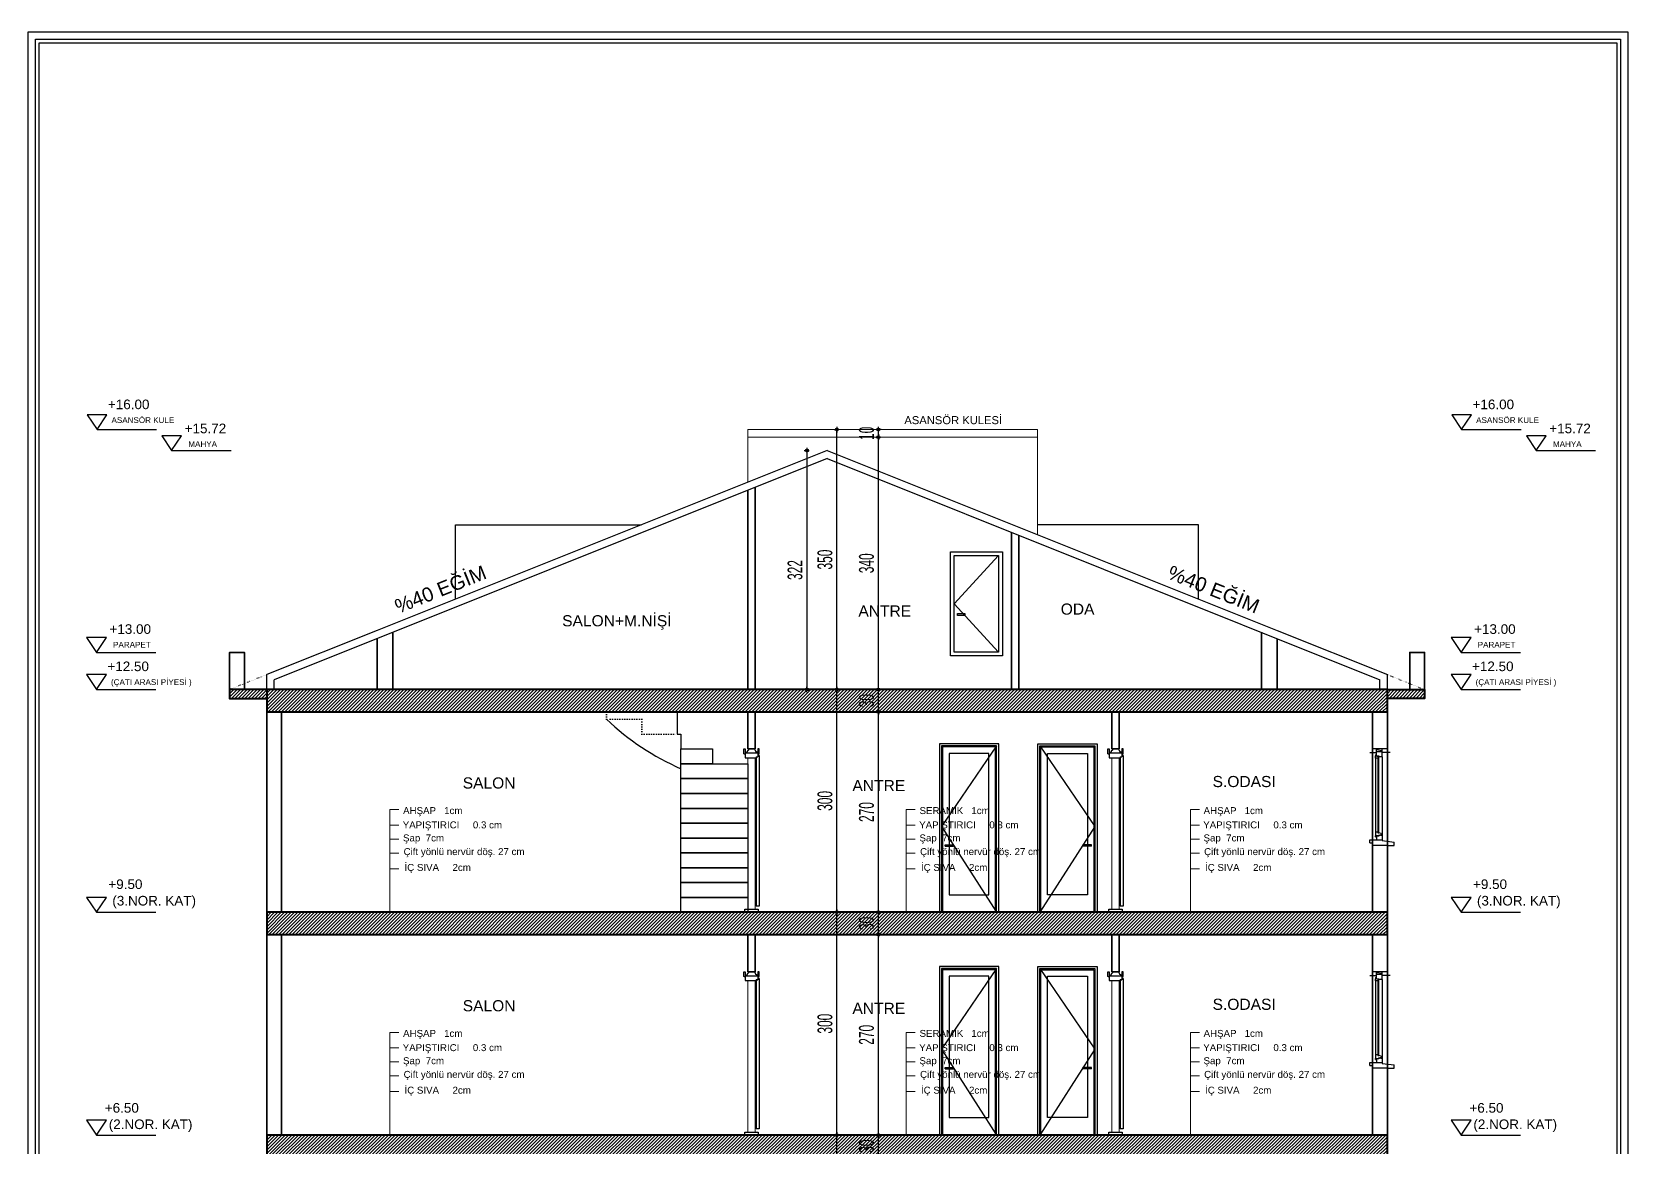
# Model space of a CAD drawing. Extents: x 386248 to 427517, y 4539405 to 4542296.
# Drawn here: x 403469 to 405613, y 4540795 to 4542296 of the extents above; entities that cross this region are included whole.
import ezdxf
from ezdxf.enums import TextEntityAlignment as Align

# ---------------------------------------------------------------- set-up
doc = ezdxf.new("R2010")
doc.units = 0
for name, pattern in [('DOT', [0.28, 0.03, -0.25]), ('DOT2', [3.175, 0, -3.175]), ('DUZ', [0])]:
    doc.linetypes.add(name, pattern=pattern)
for name, color, linetype in [('DIM', 7, 'Continuous'), ('mahal', 7, 'Continuous'), ('pencere', 7, 'Continuous')]:
    doc.layers.add(name, color=color, linetype=linetype)
for name, color, linetype, lineweight in [('DIŞ 2', 167, 'Continuous', 25), ('DUVAR', 4, 'Continuous', 35), ('GOR1', 51, 'Continuous', 25), ('GÖRÜNÜŞ', 9, 'Continuous', 30), ('GÖRÜNÜŞLER', 43, 'Continuous', 30), ('ince', 203, 'DUZ', 20), ('kapı', 233, 'Continuous', 25), ('kolon', 1, 'Continuous', 40), ('KOTLAR', 63, 'Continuous', 30), ('OLCU10', 2, 'Continuous', 25), ('tarama kolon', 8, 'Continuous', 13), ('YAZI', 7, 'Continuous', 25), ('YAZI_', 73, 'Continuous', 20), ('YAZILAR', 1, 'Continuous', 30), ('ÇATI', 42, 'Continuous', 30)]:
    doc.layers.add(name, color=color, linetype=linetype, lineweight=lineweight)
doc.styles.get("Standard").update_dxf_attribs({"font": 'arial.ttf'})
doc.styles.add('STYLE1', font='')
doc.styles.add('T', font='ISOt.shx', dxfattribs={"width": 0.6})
doc.styles.get('STYLE1').set_extended_font_data('Arial Tur')
doc.dimstyles.new('DOT2', dxfattribs={"dimtxt": 20, "dimasz": 0.7, "dimexe": 5, "dimexo": 5, "dimgap": 6, "dimtad": 1, "dimdec": 0, "dimdsep": 46, "dimtxsty": 'T', "dimblk1": 'SEL2', "dimblk2": 'SEL2', "dimsah": 1, "dimcen": 0, "dimse1": 1, "dimse2": 1, "dimclrd": 256, "dimclre": 256, "dimclrt": 256, "dimadec": 0, "dimazin": 0, "dimtfac": 1, "dimtdec": 0, "dimtix": 1, "dimtmove": 2, "dimatfit": 3, "dimldrblk": 'SEL2', "dimfxl": 1, "dimtolj": 1, "dimtzin": 0, "dimarcsym": 0})
pattern_1 = [(45, (4880.1114, 2884.313), (-2.2450640303, 2.2450640303), [])]

# ---------------------------------------------------------------- blocks, each defined once
blk = doc.blocks.new('Slice-Win 1')
for p, q in [((0, 130), (20, 130)), ((7, 126.6), (7, 130)), ((14.5, 129), (7, 127.8)), ((14.5, 126.6), (14.5, 130)), ((-3.5, 125), (7, 125)), ((14.5, 126.6), (7, 126.6)), ((7, 119.5), (7, 126.6)), ((7, 119.5), (11.5, 119.5)), ((14.5, 120.5), (11.5, 120.5)), ((11.5, 120.5), (11.5, 119.5)), ((14.5, 120.3), (11.5, 120.3)), ((11.5, 118.5), (11.5, 119.5)), ((13, 118.5), (11.5, 118.5)), ((13, 117.5), (13, 118.5)), ((13, 117.5), (13, 18)), ((13, 117.5), (16, 117.5)), ((14.5, 122), (14.5, 126.6)), ((23.5, 125), (14.5, 125)), ((16, 122), (14.5, 122)), ((14.5, 120.3), (14.5, 122)), ((16, 122), (16, 120.5)), ((16, 117.5), (16, 120.5)), ((7, 6.5), (-9, 4.5)), ((-9, 0), (-9, 4.5)), ((0, 0), (-9, 0)), ((0, 0), (20, 0)), ((7, 12.8), (11.5, 14)), ((7, 12.8), (7, 7.5)), ((14.5, 7.5), (7, 7.5)), ((7, 7.5), (7, 6.5)), ((8.5, 16), (11.5, 17)), ((8.5, 16), (8.5, 14)), ((9.5, 14), (8.5, 14)), ((9.5, 14.5), (9.5, 14)), ((11.5, 14), (10, 14)), ((13, 17), (11.5, 17)), ((11.5, 13), (11.5, 14)), ((14.5, 13.2), (11.5, 13.2)), ((14.5, 13), (12.5, 13)), ((13, 18), (16, 18)), ((13, 18), (13, 17)), ((14.5, 13.2), (14.5, 11.5)), ((14.5, 11.5), (14.5, 7.5)), ((16, 11.5), (14.5, 11.5)), ((23.5, 7.5), (14.5, 7.5)), ((16, 18), (16, 13)), ((16, 11.5), (16, 13)), ((20, 0), (20, 3.5)), ((23.5, 3.5), (20, 3.5)), ((23.5, 3.5), (23.5, 7.5))]:
    blk.add_line(p, q)
at = {"color": 8}
for p, q in [((7, 119.5), (7, 12.8)), ((11.5, 17), (11.5, 118.5)), ((16, 117.5), (16, 18))]:
    blk.add_line(p, q, dxfattribs=at)
for centre, start, end in [((9.5, 14), 0, 90), ((12, 13), 180, 0)]:
    blk.add_arc(centre, 0.5, start, end)
blk = doc.blocks.new('Door-Sight 04')
for p, q in [((20, 220), (100, 220)), ((20, -7), (20, 220)), ((22.9, 217.1), (97.1, 217.1)), ((22.9, -7), (22.9, 217.1)), ((24.4, 215.6), (95.6, 215.6)), ((24.4, -7), (24.4, 215.6)), ((95.6, 215.6), (95.6, -7)), ((97.1, 217.1), (97.1, -7)), ((100, 220), (100, -7)), ((33.2, 206.8), (86.8, 206.8)), ((33.2, 16.5), (33.2, 206.8)), ((86.8, 206.8), (86.8, 84)), ((92.3, 84), (80.8, 84)), ((80.8, 82), (80.8, 84)), ((92.3, 82), (80.8, 82)), ((86.8, 82), (86.8, 16.5)), ((92.3, 82), (92.3, 84)), ((86.8, 16.5), (33.2, 16.5)), ((100, -7), (20, -7))]:
    blk.add_line(p, q)
at = {"color": 8}
for p, q in [((22.9, 217.1), (97.1, 108.5)), ((97.1, 108.5), (22.9, -7))]:
    blk.add_line(p, q, dxfattribs=at)
blk = doc.blocks.new('Slice-Door1 10')
for p, q in [((-5.5, -6.5), (-5.5, 0)), ((-5.5, 0), (-3.5, 0)), ((-3.5, 0), (-3.5, -7.5)), ((0, 0), (10, 0)), ((15.5, 0), (13.5, 0)), ((13.5, 0), (13.5, -5.4)), ((15.5, -6.5), (15.5, 0)), ((-3.5, -7.5), (-5.5, -6.5)), ((-5.5, -9.1), (-5.5, -211.8)), ((-5.5, -9.1), (-3.5, -9.1)), ((13.5, -5.4), (-3.5, -5.4)), ((-3.5, -5.4), (-3.5, -10.9)), ((-1.5, -10.6), (-3.5, -10.6)), ((-1.5, -10.9), (-3.5, -10.9)), ((-1.5, -10.6), (-1.5, -211.8)), ((13.5, -12), (-1.5, -12)), ((13.5, -5.4), (13.5, -10.7)), ((13.5, -5.4), (13.5, -12)), ((13.5, -7.5), (15.5, -6.5)), ((-5.5, -211.8), (-1.5, -211.8))]:
    blk.add_line(p, q)
at = {"color": 9}
blk.add_lwpolyline([(14, -220), (14, -216), (-4, -216), (-4, -220)], dxfattribs=at)
for points in [[(1.2, 0, 0), (1.2, 0, 0), (1.2, 0, 0), (1.2, -0.1, 0), (1.2, -0.1, 0), (1.1, -0.1, 0), (1.1, -0.1, 0), (1.1, -0.2, 0), (1.1, -0.2, 0), (1.1, -0.2, 0), (1, -0.2, 0), (1, -0.2, 0), (1, -0.3, 0), (1, -0.3, 0), (1, -0.3, 0), (0.9, -0.3, 0), (0.9, -0.4, 0), (0.9, -0.4, 0), (0.9, -0.4, 0), (0.9, -0.4, 0), (0.8, -0.4, 0), (0.8, -0.5, 0), (0.8, -0.5, 0), (0.8, -0.5, 0), (0.8, -0.5, 0), (0.7, -0.6, 0), (0.7, -0.6, 0), (0.7, -0.6, 0), (0.7, -0.6, 0), (0.7, -0.7, 0), (0.6, -0.7, 0), (0.6, -0.7, 0), (0.6, -0.7, 0), (0.6, -0.7, 0), (0.6, -0.8, 0), (0.6, -0.8, 0), (0.6, -0.8, 0), (0.5, -0.8, 0), (0.5, -0.9, 0), (0.5, -0.9, 0), (0.5, -0.9, 0), (0.5, -0.9, 0), (0.5, -1, 0), (0.5, -1, 0), (0.4, -1, 0), (0.4, -1, 0), (0.4, -1.1, 0), (0.4, -1.1, 0), (0.4, -1.1, 0), (0.4, -1.1, 0), (0.4, -1.2, 0), (0.4, -1.2, 0), (0.4, -1.2, 0), (0.3, -1.3, 0), (0.3, -1.3, 0), (0.3, -1.3, 0), (0.3, -1.3, 0), (0.3, -1.4, 0), (0.3, -1.4, 0), (0.3, -1.4, 0), (0.3, -1.4, 0), (0.3, -1.5, 0), (0.3, -1.5, 0), (0.3, -1.5, 0), (0.3, -1.6, 0), (0.3, -1.6, 0), (0.3, -1.6, 0), (0.3, -1.6, 0), (0.2, -1.7, 0), (0.2, -1.7, 0), (0.2, -1.7, 0), (0.2, -1.8, 0), (0.2, -1.8, 0), (0.2, -1.8, 0), (0.2, -1.9, 0), (0.2, -1.9, 0), (0.2, -1.9, 0), (0.2, -1.9, 0), (0.2, -2, 0), (0.2, -2, 0), (0.2, -2, 0), (0.2, -2.1, 0), (0.2, -2.1, 0), (0.2, -2.1, 0), (0.1, -2.1, 0), (0.1, -2.2, 0), (0.1, -2.2, 0), (0.1, -2.2, 0), (0.1, -2.3, 0), (0.1, -2.3, 0), (0.1, -2.3, 0), (0.1, -2.3, 0), (0.1, -2.4, 0), (0.1, -2.4, 0), (0, -2.4, 0), (0, -2.5, 0), (0, -2.5, 0), (0, -2.5, 0), (0, -2.5, 0), (0, -2.6, 0), (0, -2.6, 0), (0, -2.6, 0), (-0.1, -2.6, 0), (-0.1, -2.7, 0), (-0.1, -2.7, 0), (-0.1, -2.7, 0), (-0.1, -2.7, 0), (-0.1, -2.8, 0), (-0.2, -2.8, 0), (-0.2, -2.8, 0), (-0.2, -2.8, 0), (-0.2, -2.9, 0), (-0.2, -2.9, 0), (-0.2, -2.9, 0), (-0.3, -2.9, 0), (-0.3, -3, 0), (-0.3, -3, 0), (-0.3, -3, 0), (-0.3, -3, 0), (-0.4, -3, 0), (-0.4, -3.1, 0), (-0.4, -3.1, 0), (-0.4, -3.1, 0), (-0.4, -3.1, 0), (-0.5, -3.1, 0), (-0.5, -3.2, 0), (-0.5, -3.2, 0), (-0.5, -3.2, 0), (-0.6, -3.2, 0), (-0.6, -3.2, 0), (-0.6, -3.3, 0), (-0.6, -3.3, 0), (-0.6, -3.3, 0), (-0.7, -3.3, 0), (-0.7, -3.3, 0), (-0.7, -3.3, 0), (-0.7, -3.3, 0), (-0.8, -3.4, 0), (-0.8, -3.4, 0), (-0.8, -3.4, 0), (-0.8, -3.4, 0), (-0.9, -3.4, 0), (-0.9, -3.4, 0), (-0.9, -3.4, 0), (-1, -3.5, 0), (-1, -3.5, 0), (-1, -3.5, 0), (-1, -3.5, 0), (-1.1, -3.5, 0), (-1.1, -3.5, 0), (-1.1, -3.5, 0), (-1.1, -3.5, 0), (-1.2, -3.6, 0), (-1.2, -3.6, 0), (-1.2, -3.6, 0), (-1.2, -3.6, 0), (-1.3, -3.6, 0), (-1.3, -3.6, 0), (-1.3, -3.6, 0), (-1.4, -3.6, 0), (-1.4, -3.6, 0), (-1.4, -3.7, 0), (-1.4, -3.7, 0), (-1.5, -3.7, 0), (-1.5, -3.7, 0), (-1.5, -3.7, 0), (-1.5, -3.7, 0), (-1.6, -3.7, 0), (-1.6, -3.7, 0), (-1.6, -3.7, 0), (-1.7, -3.8, 0), (-1.7, -3.8, 0), (-1.7, -3.8, 0), (-1.7, -3.8, 0), (-1.8, -3.8, 0), (-1.8, -3.8, 0), (-1.8, -3.8, 0), (-1.8, -3.8, 0), (-1.9, -3.9, 0), (-1.9, -3.9, 0), (-1.9, -3.9, 0), (-1.9, -3.9, 0), (-2, -3.9, 0), (-2, -3.9, 0), (-2, -3.9, 0), (-2, -4, 0), (-2.1, -4, 0), (-2.1, -4, 0), (-2.1, -4, 0), (-2.1, -4, 0), (-2.2, -4, 0), (-2.2, -4.1, 0), (-2.2, -4.1, 0), (-2.2, -4.1, 0), (-2.3, -4.1, 0), (-2.3, -4.1, 0), (-2.3, -4.1, 0), (-2.3, -4.2, 0), (-2.4, -4.2, 0), (-2.4, -4.2, 0), (-2.4, -4.2, 0), (-2.4, -4.2, 0), (-2.4, -4.2, 0), (-2.5, -4.3, 0), (-2.5, -4.3, 0), (-2.5, -4.3, 0), (-2.5, -4.3, 0), (-2.6, -4.3, 0), (-2.6, -4.4, 0), (-2.6, -4.4, 0), (-2.6, -4.4, 0), (-2.6, -4.4, 0), (-2.7, -4.4, 0), (-2.7, -4.5, 0), (-2.7, -4.5, 0), (-2.7, -4.5, 0), (-2.7, -4.5, 0), (-2.8, -4.5, 0), (-2.8, -4.6, 0), (-2.8, -4.6, 0), (-2.8, -4.6, 0), (-2.8, -4.6, 0), (-2.9, -4.6, 0), (-2.9, -4.7, 0), (-2.9, -4.7, 0), (-2.9, -4.7, 0), (-2.9, -4.7, 0), (-3, -4.8, 0), (-3, -4.8, 0), (-3, -4.8, 0), (-3, -4.8, 0), (-3, -4.8, 0), (-3.1, -4.9, 0), (-3.1, -4.9, 0), (-3.1, -4.9, 0), (-3.1, -4.9, 0), (-3.1, -5, 0), (-3.2, -5, 0), (-3.2, -5, 0), (-3.2, -5, 0), (-3.2, -5.1, 0), (-3.2, -5.1, 0), (-3.3, -5.1, 0), (-3.3, -5.1, 0), (-3.3, -5.1, 0), (-3.3, -5.2, 0), (-3.3, -5.2, 0), (-3.4, -5.2, 0), (-3.4, -5.2, 0), (-3.4, -5.3, 0), (-3.4, -5.3, 0), (-3.4, -5.3, 0), (-3.4, -5.3, 0), (-3.5, -5.4, 0), (-3.5, -5.4, 0), (-3.5, -5.4, 0)], [(8.5, 0, 0), (8.5, 0, 0), (8.5, -0.1, 0), (8.5, -0.1, 0), (8.5, -0.1, 0), (8.5, -0.2, 0), (8.5, -0.2, 0), (8.5, -0.2, 0), (8.6, -0.3, 0), (8.6, -0.3, 0), (8.6, -0.3, 0), (8.6, -0.4, 0), (8.6, -0.4, 0), (8.6, -0.4, 0), (8.6, -0.5, 0), (8.6, -0.5, 0), (8.7, -0.6, 0), (8.7, -0.6, 0), (8.7, -0.6, 0), (8.7, -0.7, 0), (8.7, -0.7, 0), (8.7, -0.7, 0), (8.7, -0.8, 0), (8.7, -0.8, 0), (8.8, -0.8, 0), (8.8, -0.9, 0), (8.8, -0.9, 0), (8.8, -0.9, 0), (8.8, -0.9, 0), (8.8, -1, 0), (8.8, -1, 0), (8.8, -1, 0), (8.9, -1.1, 0), (8.9, -1.1, 0), (8.9, -1.1, 0), (8.9, -1.2, 0), (8.9, -1.2, 0), (8.9, -1.2, 0), (9, -1.3, 0), (9, -1.3, 0), (9, -1.3, 0), (9, -1.3, 0), (9, -1.4, 0), (9, -1.4, 0), (9.1, -1.4, 0), (9.1, -1.5, 0), (9.1, -1.5, 0), (9.1, -1.5, 0), (9.1, -1.5, 0), (9.2, -1.6, 0), (9.2, -1.6, 0), (9.2, -1.6, 0), (9.2, -1.7, 0), (9.3, -1.7, 0), (9.3, -1.7, 0), (9.3, -1.7, 0), (9.3, -1.8, 0), (9.3, -1.8, 0), (9.4, -1.8, 0), (9.4, -1.8, 0), (9.4, -1.8, 0), (9.5, -1.9, 0), (9.5, -1.9, 0), (9.5, -1.9, 0), (9.5, -1.9, 0), (9.6, -2, 0), (9.6, -2, 0), (9.6, -2, 0), (9.6, -2, 0), (9.7, -2, 0), (9.7, -2.1, 0), (9.7, -2.1, 0), (9.8, -2.1, 0), (9.8, -2.1, 0), (9.8, -2.2, 0), (9.8, -2.2, 0), (9.9, -2.2, 0), (9.9, -2.2, 0), (9.9, -2.2, 0), (10, -2.3, 0), (10, -2.3, 0), (10, -2.3, 0), (10, -2.3, 0), (10.1, -2.3, 0), (10.1, -2.4, 0), (10.1, -2.4, 0), (10.2, -2.4, 0), (10.2, -2.4, 0), (10.2, -2.5, 0), (10.2, -2.5, 0), (10.3, -2.5, 0), (10.3, -2.5, 0), (10.3, -2.5, 0), (10.3, -2.6, 0), (10.4, -2.6, 0), (10.4, -2.6, 0), (10.4, -2.6, 0), (10.4, -2.7, 0), (10.5, -2.7, 0), (10.5, -2.7, 0), (10.5, -2.7, 0), (10.5, -2.8, 0), (10.5, -2.8, 0), (10.6, -2.8, 0), (10.6, -2.8, 0), (10.6, -2.9, 0), (10.6, -2.9, 0), (10.6, -2.9, 0), (10.7, -3, 0), (10.7, -3, 0), (10.7, -3, 0), (10.7, -3.1, 0), (10.7, -3.1, 0), (10.7, -3.1, 0), (10.8, -3.2, 0), (10.8, -3.2, 0), (10.8, -3.2, 0), (10.8, -3.3, 0), (10.8, -3.3, 0), (10.8, -3.3, 0), (10.8, -3.4, 0), (10.8, -3.4, 0), (10.9, -3.4, 0), (10.9, -3.5, 0), (10.9, -3.5, 0), (10.9, -3.5, 0), (10.9, -3.6, 0), (10.9, -3.6, 0), (10.9, -3.6, 0), (10.9, -3.7, 0), (11, -3.7, 0), (11, -3.7, 0), (11, -3.8, 0), (11, -3.8, 0), (11, -3.8, 0), (11, -3.9, 0), (11, -3.9, 0), (11, -3.9, 0), (11, -4, 0), (11.1, -4, 0), (11.1, -4, 0), (11.1, -4.1, 0), (11.1, -4.1, 0), (11.1, -4.1, 0), (11.1, -4.2, 0), (11.1, -4.2, 0), (11.1, -4.2, 0), (11.2, -4.2, 0), (11.2, -4.3, 0), (11.2, -4.3, 0), (11.2, -4.3, 0), (11.2, -4.4, 0), (11.2, -4.4, 0), (11.3, -4.4, 0), (11.3, -4.4, 0), (11.3, -4.5, 0), (11.3, -4.5, 0), (11.3, -4.5, 0), (11.4, -4.5, 0), (11.4, -4.6, 0), (11.4, -4.6, 0), (11.4, -4.6, 0), (11.4, -4.6, 0), (11.5, -4.7, 0), (11.5, -4.7, 0), (11.5, -4.7, 0), (11.5, -4.7, 0), (11.6, -4.7, 0), (11.6, -4.8, 0), (11.6, -4.8, 0), (11.7, -4.8, 0), (11.7, -4.8, 0), (11.7, -4.8, 0), (11.7, -4.9, 0), (11.8, -4.9, 0), (11.8, -4.9, 0), (11.8, -4.9, 0), (11.9, -4.9, 0), (11.9, -4.9, 0), (11.9, -5, 0), (11.9, -5, 0), (12, -5, 0), (12, -5, 0), (12, -5, 0), (12.1, -5, 0), (12.1, -5, 0), (12.1, -5, 0), (12.2, -5.1, 0), (12.2, -5.1, 0), (12.2, -5.1, 0), (12.3, -5.1, 0), (12.3, -5.1, 0), (12.3, -5.1, 0), (12.4, -5.1, 0), (12.4, -5.1, 0), (12.4, -5.2, 0), (12.5, -5.2, 0), (12.5, -5.2, 0), (12.6, -5.2, 0), (12.6, -5.2, 0), (12.6, -5.2, 0), (12.7, -5.2, 0), (12.7, -5.2, 0), (12.7, -5.2, 0), (12.8, -5.2, 0), (12.8, -5.3, 0), (12.8, -5.3, 0), (12.9, -5.3, 0), (12.9, -5.3, 0), (13, -5.3, 0), (13, -5.3, 0), (13, -5.3, 0), (13.1, -5.3, 0), (13.1, -5.3, 0), (13.2, -5.3, 0), (13.2, -5.3, 0), (13.2, -5.3, 0), (13.3, -5.4, 0), (13.3, -5.4, 0), (13.3, -5.4, 0), (13.4, -5.4, 0), (13.4, -5.4, 0), (13.5, -5.4, 0), (13.5, -5.4, 0)]]:
    blk.add_polyline3d(points, dxfattribs=at)
blk = doc.blocks.new('8050123D')
at = {"layer": 'GOR1', "linetype": 'DOT2'}
blk.add_line((396871.1, 4538916.7), (396918.7, 4538916.7), dxfattribs=at)
for points in [[(396871.1, 4538936.7), (396823.7, 4538936.7), (396823.7, 4538946.7)], [(396871.1, 4538916.7), (396871.1, 4538936.7)]]:
    blk.add_lwpolyline(points, dxfattribs=at)
at = {"layer": 'GOR1'}
for points in [[(396918.7, 4538946.7), (396918.7, 4538936.7)], [(396918.7, 4538936.7), (396918.7, 4538916.7)], [(396918.7, 4538916.7), (396923.7, 4538916.7), (396923.7, 4538896.7)]]:
    blk.add_lwpolyline(points, dxfattribs=at)
for points in [[(396923.7, 4538876.7), (396923.7, 4538896.7), (396966.3, 4538896.7), (396966.3, 4538876.7)], [(396923.7, 4538856.7), (396923.7, 4538876.7), (397013.7, 4538876.7), (397013.7, 4538856.7)], [(396923.7, 4538836.7), (396923.7, 4538856.7), (397013.7, 4538856.7), (397013.7, 4538836.7)], [(396923.7, 4538816.7), (396923.7, 4538836.7), (397013.7, 4538836.7), (397013.7, 4538816.7)], [(396923.7, 4538796.7), (396923.7, 4538816.7), (397013.7, 4538816.7), (397013.7, 4538796.7)], [(396923.7, 4538776.7), (396923.7, 4538796.7), (397013.7, 4538796.7), (397013.7, 4538776.7)], [(396923.7, 4538756.7), (396923.7, 4538776.7), (397013.7, 4538776.7), (397013.7, 4538756.7)], [(396923.7, 4538736.7), (396923.7, 4538756.7), (397013.7, 4538756.7), (397013.7, 4538736.7)], [(396923.7, 4538716.7), (396923.7, 4538736.7), (397013.7, 4538736.7), (397013.7, 4538716.7)], [(396923.7, 4538696.7), (396923.7, 4538716.7), (397013.7, 4538716.7), (397013.7, 4538696.7)], [(396923.7, 4538676.7), (396923.7, 4538696.7), (397013.7, 4538696.7), (397013.7, 4538676.7)]]:
    blk.add_lwpolyline(points, close=True, dxfattribs=at)
blk.add_arc((397061.7, 4539185.3), 344.1, 226.2516, 246.3682, dxfattribs=at)
blk = doc.blocks.new('SEL2')
at = {"layer": 'OLCU10'}
for p, q in [((5.25, 0), (-5.25, 0)), ((0, 5.25), (0, -3.95))]:
    blk.add_line(p, q, dxfattribs=at)
blk.add_circle((0, 0), 2.75, dxfattribs=at)
blk = doc.blocks.new('*D2795')
at = {"layer": 'Defpoints', "color": 0}
for p in [(404553, 4540810), (404621, 4540810), (404621, 4540510)]:
    blk.add_point(p, dxfattribs=at)
at = {"layer": 'DIŞ 2', "lineweight": -2}
blk.add_line((404553, 4540510.7), (404553, 4540809.3), dxfattribs=at)
at = {"layer": 'DIŞ 2', "linetype": 'ByBlock', "lineweight": -2, "xscale": 0.7, "yscale": 0.7, "zscale": 0.7}
for p, rotation in [((404553, 4540810), 90), ((404553, 4540510), 270)]:
    blk.add_blockref('SEL2', p, dxfattribs=dict(at, rotation=rotation))
at = {"layer": 'DIŞ 2', "insert": (404537, 4540660), "char_height": 20, "attachment_point": 5, "rotation": 90, "style": 'T'}
blk.add_mtext('\\A1;300', dxfattribs=at)
blk = doc.blocks.new('*D2796')
at = {"layer": 'Defpoints', "color": 0}
for p in [(404553, 4541110), (404575.1, 4541110), (404621, 4540810)]:
    blk.add_point(p, dxfattribs=at)
at = {"layer": 'DIŞ 2', "lineweight": -2}
blk.add_line((404553, 4540810.7), (404553, 4541109.3), dxfattribs=at)
at = {"layer": 'DIŞ 2', "linetype": 'ByBlock', "lineweight": -2, "xscale": 0.7, "yscale": 0.7, "zscale": 0.7}
for p, rotation in [((404553, 4541110), 90), ((404553, 4540810), 270)]:
    blk.add_blockref('SEL2', p, dxfattribs=dict(at, rotation=rotation))
at = {"layer": 'DIŞ 2', "insert": (404537, 4540960), "char_height": 20, "attachment_point": 5, "rotation": 90, "style": 'T'}
blk.add_mtext('\\A1;300', dxfattribs=at)
blk = doc.blocks.new('*D2797')
at = {"layer": 'Defpoints', "color": 0}
for p in [(404553, 4541410), (404594.1, 4541410), (404575.1, 4541110)]:
    blk.add_point(p, dxfattribs=at)
at = {"layer": 'DIŞ 2', "lineweight": -2}
blk.add_line((404553, 4541110.7), (404553, 4541409.3), dxfattribs=at)
at = {"layer": 'DIŞ 2', "linetype": 'ByBlock', "lineweight": -2, "xscale": 0.7, "yscale": 0.7, "zscale": 0.7}
for p, rotation in [((404553, 4541410), 90), ((404553, 4541110), 270)]:
    blk.add_blockref('SEL2', p, dxfattribs=dict(at, rotation=rotation))
at = {"layer": 'DIŞ 2', "insert": (404537, 4541260), "char_height": 20, "attachment_point": 5, "rotation": 90, "style": 'T'}
blk.add_mtext('\\A1;300', dxfattribs=at)
blk = doc.blocks.new('*D2798')
at = {"layer": 'Defpoints', "color": 0}
for p in [(404553, 4541760), (404594.1, 4541760), (404594.1, 4541410)]:
    blk.add_point(p, dxfattribs=at)
at = {"layer": 'DIŞ 2', "lineweight": -2}
blk.add_line((404553, 4541410.7), (404553, 4541759.3), dxfattribs=at)
at = {"layer": 'DIŞ 2', "linetype": 'ByBlock', "lineweight": -2, "xscale": 0.7, "yscale": 0.7, "zscale": 0.7}
for p, rotation in [((404553, 4541760), 90), ((404553, 4541410), 270)]:
    blk.add_blockref('SEL2', p, dxfattribs=dict(at, rotation=rotation))
at = {"layer": 'DIŞ 2', "insert": (404537, 4541585), "char_height": 20, "attachment_point": 5, "rotation": 90, "style": 'T'}
blk.add_mtext('\\A1;350', dxfattribs=at)
blk = doc.blocks.new('*D2804')
at = {"layer": 'Defpoints', "color": 0}
for p in [(404608.9, 4540810), (404631.3, 4540810), (404638.9, 4540780)]:
    blk.add_point(p, dxfattribs=at)
at = {"layer": 'GOR1', "lineweight": -2}
for p, q in [((404608.9, 4540810.7), (404608.9, 4540811.4)), ((404608.9, 4540780), (404608.9, 4540810)), ((404608.9, 4540779.3), (404608.9, 4540778.6))]:
    blk.add_line(p, q, dxfattribs=at)
at = {"layer": 'GOR1', "linetype": 'ByBlock', "lineweight": -2, "xscale": 0.7, "yscale": 0.7, "zscale": 0.7}
for p, rotation in [((404608.9, 4540810), 270), ((404608.9, 4540780), 90)]:
    blk.add_blockref('SEL2', p, dxfattribs=dict(at, rotation=rotation))
at = {"layer": 'GOR1', "insert": (404592.9, 4540795), "char_height": 20, "attachment_point": 5, "rotation": 90, "style": 'T'}
blk.add_mtext('\\A1;30', dxfattribs=at)
blk = doc.blocks.new('*D2805')
at = {"layer": 'Defpoints', "color": 0}
for p in [(404608.9, 4541080), (404646.5, 4541080), (404631.3, 4540810)]:
    blk.add_point(p, dxfattribs=at)
at = {"layer": 'GOR1', "lineweight": -2}
blk.add_line((404608.9, 4540810.7), (404608.9, 4541079.3), dxfattribs=at)
at = {"layer": 'GOR1', "linetype": 'ByBlock', "lineweight": -2, "xscale": 0.7, "yscale": 0.7, "zscale": 0.7}
for p, rotation in [((404608.9, 4541080), 90), ((404608.9, 4540810), 270)]:
    blk.add_blockref('SEL2', p, dxfattribs=dict(at, rotation=rotation))
at = {"layer": 'GOR1', "insert": (404592.9, 4540945), "char_height": 20, "attachment_point": 5, "rotation": 90, "style": 'T'}
blk.add_mtext('\\A1;270', dxfattribs=at)
blk = doc.blocks.new('*D2806')
at = {"layer": 'Defpoints', "color": 0}
for p in [(404608.9, 4541110), (404646.5, 4541110), (404646.5, 4541080)]:
    blk.add_point(p, dxfattribs=at)
at = {"layer": 'GOR1', "lineweight": -2}
for p, q in [((404608.9, 4541110.7), (404608.9, 4541111.4)), ((404608.9, 4541080), (404608.9, 4541110)), ((404608.9, 4541079.3), (404608.9, 4541078.6))]:
    blk.add_line(p, q, dxfattribs=at)
at = {"layer": 'GOR1', "linetype": 'ByBlock', "lineweight": -2, "xscale": 0.7, "yscale": 0.7, "zscale": 0.7}
for p, rotation in [((404608.9, 4541110), 270), ((404608.9, 4541080), 90)]:
    blk.add_blockref('SEL2', p, dxfattribs=dict(at, rotation=rotation))
at = {"layer": 'GOR1', "insert": (404592.9, 4541095), "char_height": 20, "attachment_point": 5, "rotation": 90, "style": 'T'}
blk.add_mtext('\\A1;30', dxfattribs=at)
blk = doc.blocks.new('*D2807')
at = {"layer": 'Defpoints', "color": 0}
for p in [(404608.9, 4541380), (404646.5, 4541380), (404646.5, 4541110)]:
    blk.add_point(p, dxfattribs=at)
at = {"layer": 'GOR1', "lineweight": -2}
blk.add_line((404608.9, 4541110.7), (404608.9, 4541379.3), dxfattribs=at)
at = {"layer": 'GOR1', "linetype": 'ByBlock', "lineweight": -2, "xscale": 0.7, "yscale": 0.7, "zscale": 0.7}
for p, rotation in [((404608.9, 4541380), 90), ((404608.9, 4541110), 270)]:
    blk.add_blockref('SEL2', p, dxfattribs=dict(at, rotation=rotation))
at = {"layer": 'GOR1', "insert": (404592.9, 4541245), "char_height": 20, "attachment_point": 5, "rotation": 90, "style": 'T'}
blk.add_mtext('\\A1;270', dxfattribs=at)
blk = doc.blocks.new('*D2808')
at = {"layer": 'Defpoints', "color": 0}
for p in [(404608.9, 4541410), (404646.5, 4541410), (404646.5, 4541380)]:
    blk.add_point(p, dxfattribs=at)
at = {"layer": 'GOR1', "lineweight": -2}
for p, q in [((404608.9, 4541410.7), (404608.9, 4541411.4)), ((404608.9, 4541380), (404608.9, 4541410)), ((404608.9, 4541379.3), (404608.9, 4541378.6))]:
    blk.add_line(p, q, dxfattribs=at)
at = {"layer": 'GOR1', "linetype": 'ByBlock', "lineweight": -2, "xscale": 0.7, "yscale": 0.7, "zscale": 0.7}
for p, rotation in [((404608.9, 4541410), 270), ((404608.9, 4541380), 90)]:
    blk.add_blockref('SEL2', p, dxfattribs=dict(at, rotation=rotation))
at = {"layer": 'GOR1', "insert": (404592.9, 4541395), "char_height": 20, "attachment_point": 5, "rotation": 90, "style": 'T'}
blk.add_mtext('\\A1;30', dxfattribs=at)
blk = doc.blocks.new('*D2809')
at = {"layer": 'Defpoints', "color": 0}
for p in [(404608.9, 4541750), (404628.1, 4541750), (404646.5, 4541410)]:
    blk.add_point(p, dxfattribs=at)
at = {"layer": 'GOR1', "lineweight": -2}
blk.add_line((404608.9, 4541410.7), (404608.9, 4541749.3), dxfattribs=at)
at = {"layer": 'GOR1', "linetype": 'ByBlock', "lineweight": -2, "xscale": 0.7, "yscale": 0.7, "zscale": 0.7}
for p, rotation in [((404608.9, 4541750), 90), ((404608.9, 4541410), 270)]:
    blk.add_blockref('SEL2', p, dxfattribs=dict(at, rotation=rotation))
at = {"layer": 'GOR1', "insert": (404592.9, 4541580), "char_height": 20, "attachment_point": 5, "rotation": 90, "style": 'T'}
blk.add_mtext('\\A1;340', dxfattribs=at)
blk = doc.blocks.new('*D2810')
at = {"layer": 'Defpoints', "color": 0}
for p in [(404608.9, 4541760), (404633.7, 4541760), (404628.1, 4541750)]:
    blk.add_point(p, dxfattribs=at)
at = {"layer": 'GOR1', "lineweight": -2}
for p, q in [((404608.9, 4541760.7), (404608.9, 4541761.4)), ((404608.9, 4541750), (404608.9, 4541760)), ((404608.9, 4541749.3), (404608.9, 4541748.6))]:
    blk.add_line(p, q, dxfattribs=at)
at = {"layer": 'GOR1', "linetype": 'ByBlock', "lineweight": -2, "xscale": 0.7, "yscale": 0.7, "zscale": 0.7}
for p, rotation in [((404608.9, 4541760), 270), ((404608.9, 4541750), 90)]:
    blk.add_blockref('SEL2', p, dxfattribs=dict(at, rotation=rotation))
at = {"layer": 'GOR1', "insert": (404592.9, 4541755), "char_height": 20, "attachment_point": 5, "rotation": 90, "style": 'T'}
blk.add_mtext('\\A1;10', dxfattribs=at)
blk = doc.blocks.new('G$C82475EDB')
at = {"layer": 'YAZI_'}
for p, q in [((0, 138.3), (0, 0)), ((12.1, 138.3), (0, 138.3)), ((12.1, 117.4), (0, 117.4)), ((12.1, 98.5), (0, 98.5)), ((12.1, 79.8), (0, 79.8)), ((12.1, 58.5), (0, 58.5))]:
    blk.add_line(p, q, dxfattribs=at)
at = {"layer": 'YAZI_', "style": 'STYLE1'}
for s, p in [('SERAMİK   1cm', (17.8, 132.2)), ('YAPIŞTIRICI     0.3 cm', (17.3, 113)), ('Şap  7cm', (17.7, 95.4)), ('Çift yönlü nervür döş. 27 cm', (18.5, 77)), ('İÇ SIVA     2cm', (19.7, 55.7))]:
    blk.add_text(s, height=9.36, dxfattribs=at).set_placement(p)
blk = doc.blocks.new('G$CC082489A')
at = {"layer": 'YAZI_'}
for p, q in [((0, 138.3), (0, 0)), ((12.1, 138.3), (0, 138.3)), ((12.1, 117.4), (0, 117.4)), ((12.1, 98.5), (0, 98.5)), ((12.1, 79.8), (0, 79.8)), ((12.1, 58.5), (0, 58.5))]:
    blk.add_line(p, q, dxfattribs=at)
at = {"layer": 'YAZI_', "style": 'STYLE1'}
for s, p in [('AHŞAP   1cm', (17.8, 132.2)), ('YAPIŞTIRICI     0.3 cm', (17.3, 113)), ('Şap  7cm', (17.7, 95.4)), ('Çift yönlü nervür döş. 27 cm', (18.5, 77)), ('İÇ SIVA     2cm', (19.7, 55.7))]:
    blk.add_text(s, height=9.36, dxfattribs=at).set_placement(p)
blk = doc.blocks.new('KOT KE')
at = {"layer": 'GÖRÜNÜŞLER'}
for p, q in [((447067, 4403103.2), (447080.3, 4403083.2)), ((447093.6, 4403103.2), (447067, 4403103.2)), ((447080.3, 4403083.2), (447093.6, 4403103.2)), ((447080.3, 4403083.2), (447160.3, 4403083.2))]:
    blk.add_line(p, q, dxfattribs=at)
blk = doc.blocks.new('KOKKK')
at = {"layer": 'GÖRÜNÜŞLER'}
for p in [(-48634.8, 135792.5), (-48534.4, 135764.2), (-48635.5, 135492.5), (-48635.5, 135442.5), (-48635.5, 135142.5), (-48635.5, 134842.5), (-48635.5, 134542.5), (-48635.5, 134212.5), (-48631.5, 134192.5), (-48634.8, 133912.5), (-48634.8, 133852.5)]:
    blk.add_blockref('KOT KE', p, dxfattribs=at)
at = {"layer": 'GÖRÜNÜŞLER', "xscale": -1, "rotation": 180}
blk.add_blockref('KOT KE', (-48634.8, 8939998.9), dxfattribs=at)
at = {"layer": 'KOTLAR', "color": 1, "linetype": 'Continuous'}
for s, height, p in [('+16.00', 12.96, (398460.2, 4538903.2)), ('ASANSÖR KULE', 7.776, (398465, 4538884.6)), ('+15.72', 12.96, (398563.5, 4538870.8)), ('MAHYA', 7.78, (398568.4, 4538852.3)), ('+13.00', 12.96, (398462.3, 4538600.6)), ('PARAPET', 7.78, (398467.1, 4538582.1)), ('+12.50', 12.96, (398459.5, 4538550.4)), ('(ÇATI ARASI PİYESİ )', 7.776, (398464.3, 4538531.8)), ('+9.50', 12.96, (398460.8, 4538257)), ('(3.NOR. KAT)', 12.96, (398466.1, 4538234.8)), ('+6.50', 12.96, (398456, 4537955.8)), ('(2.NOR. KAT)', 12.96, (398461.3, 4537933.7)), ('+3.50', 12.96, (398458.7, 4537655.3)), ('(1.NOR. KAT)', 12.96, (398464, 4537633.2)), ('+0.20', 12.96, (398457.2, 4537316.1)), ('(ZEMİN KAT)', 7.776, (398462, 4537301.5)), ('-2.80', 12.96, (398460.2, 4537022.8)), ('(1.BODRUM KAT)', 7.776, (398465.1, 4537004.2)), ('-3.40', 12.96, (398460.2, 4536962.8)), ('-3.60', 12.96, (398460.2, 4536919.4)), ('TEMEL ALTI', 7.78, (398465.1, 4536944.2)), ('HAFRİYAT KOTU', 7.776, (398465.1, 4536902.5))]:
    blk.add_text(s, height=height, rotation=360, dxfattribs=at).set_placement(p)
at = {"layer": 'YAZI', "color": 20, "linetype": 'Continuous'}
for s, p in [('%%p0.00', (398469.2, 4537279.1)), ('161.18', (398471.1, 4537259.1))]:
    blk.add_text(s, height=12.44, dxfattribs=at).set_placement(p)
blk = doc.blocks.new('*D3241')
at = {"layer": 'Defpoints', "color": 0}
for p in [(404539.8, 4541731.7), (404512.7, 4541410), (404539.8, 4541410)]:
    blk.add_point(p, dxfattribs=at)
at = {"layer": 'pencere', "lineweight": -2}
blk.add_line((404512.7, 4541731), (404512.7, 4541410.7), dxfattribs=at)
at = {"layer": 'pencere', "linetype": 'ByBlock', "lineweight": -2, "xscale": 0.7, "yscale": 0.7, "zscale": 0.7}
for p, rotation in [((404512.7, 4541731.7), 90), ((404512.7, 4541410), 270)]:
    blk.add_blockref('SEL2', p, dxfattribs=dict(at, rotation=rotation))
at = {"layer": 'pencere', "insert": (404496.7, 4541570.9), "char_height": 20, "attachment_point": 5, "rotation": 90, "style": 'T'}
blk.add_mtext('\\A1;322', dxfattribs=at)

msp = doc.modelspace()

# ---------------------------------------------------------------- hatches: boundary and pattern name
at = {"layer": 'tarama kolon'}
h = msp.add_hatch(dxfattribs=at)
h.set_pattern_fill('ANSI31', color=256)
h.set_pattern_definition(pattern_1)
h.paths.add_polyline_path([(403785.495, 4541410.014), (403755.495, 4541410.014), (403735.495, 4541410.014), (403735.495, 4541398.014), (403785.495, 4541398.014)])
h = msp.add_hatch(dxfattribs=at)
h.set_pattern_fill('ANSI31', color=256)
h.set_pattern_definition(pattern_1)
h.paths.add_polyline_path([(405294.098, 4541080.014), (405294.098, 4541110.014), (403785.495, 4541110.014), (403785.495, 4541080.014)])
h.paths.add_polyline_path([(405294.098, 4541380.014), (405294.098, 4541410.014), (403785.495, 4541410.014), (403785.495, 4541380.014)])
h.paths.add_polyline_path([(404572.911, 4541080.3), (404572.911, 4541109.728), (404612.911, 4541109.728), (404612.911, 4541080.3)], flags=24)
h.paths.add_polyline_path([(404572.911, 4541380.3), (404572.911, 4541409.728), (404612.911, 4541409.728), (404612.911, 4541380.3)], flags=24)
h = msp.add_hatch(dxfattribs=at)
h.set_pattern_fill('ANSI31', color=256)
h.set_pattern_definition(pattern_1)
h.paths.add_polyline_path([(405324.098, 4541410.014), (405294.098, 4541410.014), (405294.098, 4541398.014), (405344.098, 4541398.014), (405344.098, 4541410.014)])
h = msp.add_hatch(dxfattribs=at)
h.set_pattern_fill('ANSI31', color=256)
h.set_pattern_definition(pattern_1)
h.paths.add_polyline_path([(405294.098, 4540780.014), (405294.098, 4540810.014), (403785.495, 4540810.014), (403785.495, 4540780.014)])
h.paths.add_polyline_path([(404572.911, 4540780.3), (404572.911, 4540809.728), (404612.911, 4540809.728), (404612.911, 4540780.3)], flags=24)

# ---------------------------------------------------------------- linework, layer by layer
at = {"layer": 'DUVAR'}
for p, q in [((404433.053, 4541410.014), (404433.053, 4541678.267)), ((404443.053, 4541410.014), (404443.053, 4541682.267)), ((404788.053, 4541410.014), (404788.053, 4541621.662)), ((404798.053, 4541410.014), (404798.053, 4541617.662)), ((403934.06, 4541478.67), (403934.06, 4541410.014)), ((403955.025, 4541487.056), (403955.025, 4541410.014)), ((405124.568, 4541487.056), (405124.568, 4541410.014)), ((405145.533, 4541478.67), (405145.533, 4541410.014)), ((403785.495, 4541380.014), (403785.495, 4541110.014)), ((403805.495, 4541380.014), (403805.495, 4541110.014)), ((404433.053, 4541380.014), (404433.053, 4541330.014)), ((404433.053, 4541380.014), (404433.053, 4541330.014)), ((404443.053, 4541380.014), (404443.053, 4541330.014)), ((404923.053, 4541380.014), (404923.053, 4541330.014)), ((404923.053, 4541380.014), (404923.053, 4541330.014)), ((404933.053, 4541380.014), (404933.053, 4541330.014)), ((405274.098, 4541380.014), (405274.098, 4541110.014)), ((405294.098, 4541380.014), (405294.098, 4541110.014)), ((403785.495, 4541080.014), (403785.495, 4540810.014)), ((403805.495, 4541080.014), (403805.495, 4540810.014)), ((404433.053, 4541080.014), (404433.053, 4541030.014)), ((404433.053, 4541080.014), (404433.053, 4541030.014)), ((404443.053, 4541080.014), (404443.053, 4541030.014)), ((404923.053, 4541080.014), (404923.053, 4541030.014)), ((404923.053, 4541080.014), (404923.053, 4541030.014)), ((404933.053, 4541080.014), (404933.053, 4541030.014)), ((405274.098, 4541080.014), (405274.098, 4540810.014)), ((405294.098, 4541080.014), (405294.098, 4540810.014))]:
    msp.add_line(p, q, dxfattribs=at)
for points in [[(403755.495, 4541410.014), (403755.495, 4541460.014), (403735.495, 4541460.014), (403735.495, 4541410.014)], [(405324.098, 4541410.014), (405324.098, 4541460.014), (405344.098, 4541460.014), (405344.098, 4541410.014)], [(404433.053, 4541330.014), (404443.053, 4541330.014)], [(404923.053, 4541330.014), (404933.053, 4541330.014)], [(404433.053, 4541030.014), (404443.053, 4541030.014)], [(404923.053, 4541030.014), (404933.053, 4541030.014)]]:
    msp.add_lwpolyline(points, dxfattribs=at)
at = {"layer": 'GOR1'}
for points in [[(404039.764, 4541531.722), (404039.764, 4541631.722), (404289.764, 4541631.722)], [(405039.828, 4541531.722), (405039.828, 4541631.722), (404823.053, 4541631.722)]]:
    msp.add_lwpolyline(points, dxfattribs=at)
at = {"layer": 'GÖRÜNÜŞ', "lineweight": 20}
for p, q in [((404823.053, 4541760.014), (404433.053, 4541760.014)), ((404433.053, 4541760.014), (404433.053, 4541689.038)), ((404823.053, 4541618.432), (404823.053, 4541760.014)), ((404823.053, 4541750.014), (404433.053, 4541750.014))]:
    msp.add_line(p, q, dxfattribs=at)
at = {"layer": 'ince'}
for p, q in [((404433.053, 4541114.014), (404433.053, 4541317.994)), ((404443.053, 4541114.014), (404443.053, 4541317.994)), ((404923.053, 4541114.014), (404923.053, 4541317.994)), ((404933.053, 4541114.014), (404933.053, 4541317.994)), ((404433.053, 4540814.014), (404433.053, 4541017.994)), ((404443.053, 4540814.014), (404443.053, 4541017.994)), ((404923.053, 4540814.014), (404923.053, 4541017.994)), ((404933.053, 4540814.014), (404933.053, 4541017.994))]:
    msp.add_line(p, q, dxfattribs=at)
at = {"layer": 'kapı'}
for points in [[(404705.777, 4541595.41), (404775.777, 4541595.41), (404775.777, 4541455.41), (404705.777, 4541455.41)], [(404710.777, 4541590.41), (404770.777, 4541590.41), (404770.777, 4541460.41), (404710.777, 4541460.41)], [(404715.334, 4541512.448), (404725.426, 4541512.448), (404725.426, 4541509.54), (404715.334, 4541509.54)]]:
    msp.add_lwpolyline(points, close=True, dxfattribs=at)
msp.add_lwpolyline([(404770.777, 4541590.41), (404710.777, 4541525.41), (404770.777, 4541460.41)], dxfattribs=at)
at = {"layer": 'kolon'}
for p, q in [((405294.098, 4541410.014), (403785.495, 4541410.014)), ((403785.495, 4541410.014), (403785.495, 4541380.014)), ((405294.098, 4541380.014), (405294.098, 4541410.014)), ((403785.495, 4541380.014), (405294.098, 4541380.014)), ((405294.098, 4541110.014), (403785.495, 4541110.014)), ((403785.495, 4541110.014), (403785.495, 4541080.014)), ((405294.098, 4541080.014), (405294.098, 4541110.014)), ((403785.495, 4541080.014), (405294.098, 4541080.014)), ((405294.098, 4540810.014), (403785.495, 4540810.014)), ((403785.495, 4540810.014), (403785.495, 4540780.014)), ((405294.098, 4540780.014), (405294.098, 4540810.014))]:
    msp.add_line(p, q, dxfattribs=at)
at = {"layer": 'kolon', "linetype": 'ByBlock'}
for points in [[(403785.495, 4541410.014), (403735.495, 4541410.014), (403735.495, 4541398.014), (403785.495, 4541398.014)], [(405294.098, 4541410.014), (405344.098, 4541410.014), (405344.098, 4541398.014), (405294.098, 4541398.014)]]:
    msp.add_lwpolyline(points, dxfattribs=at)
at = {"layer": 'YAZILAR', "color": 133, "ltscale": 5}
for points in [[(403464.276, 4542295.7), (405617.807, 4542295.7), (405617.807, 4539405.231), (403464.276, 4539405.231)], [(403474.276, 4542285.7), (405607.807, 4542285.7), (405607.807, 4539415.231), (403474.276, 4539415.231)], [(403479.276, 4542280.7), (405602.807, 4542280.7), (405602.807, 4539420.231), (403479.276, 4539420.231)]]:
    msp.add_lwpolyline(points, close=True, dxfattribs=at)
at = {"layer": 'ÇATI'}
for p, q in [((404539.796, 4541720.964), (403795.495, 4541423.244)), ((404539.796, 4541731.735), (403934.06, 4541489.44)), ((404539.796, 4541731.735), (405145.533, 4541489.44)), ((404539.796, 4541720.964), (405284.098, 4541423.244)), ((403934.06, 4541489.44), (403785.495, 4541430.014)), ((405145.533, 4541489.44), (405294.098, 4541430.014)), ((403785.495, 4541410.014), (403785.495, 4541430.014)), ((403785.495, 4541410.014), (403785.495, 4541430.014)), ((403795.495, 4541410.014), (403795.495, 4541423.244)), ((403795.495, 4541410.014), (403795.495, 4541423.244)), ((405284.098, 4541410.014), (405284.098, 4541423.244)), ((405284.098, 4541410.014), (405284.098, 4541423.244)), ((405294.098, 4541410.014), (405294.098, 4541430.014)), ((405294.098, 4541410.014), (405294.098, 4541430.014))]:
    msp.add_line(p, q, dxfattribs=at)
at = {"layer": 'ÇATI', "linetype": 'DOT', "ltscale": 5}
for p, q in [((403785.495, 4541430.014), (403735.495, 4541410.014)), ((405294.098, 4541430.014), (405344.098, 4541410.014))]:
    msp.add_line(p, q, dxfattribs=at)

# ---------------------------------------------------------------- block references
at = {"layer": 'DIM'}
for name, p in [('KOKKK', (5111.521, 2884.313)), ('KOKKK', (6948.553, 2884.313)), ('G$CC082489A', (403951.243, 4541110.014)), ('G$C82475EDB', (404646.487, 4541110.014)), ('G$CC082489A', (405028.872, 4541110.014)), ('G$CC082489A', (403951.243, 4540810.014)), ('G$C82475EDB', (404646.487, 4540810.014)), ('G$CC082489A', (405028.872, 4540810.014))]:
    msp.add_blockref(name, p, dxfattribs=at)
at = {"layer": 'GOR1'}
msp.add_blockref('8050123D', (7419.321, 2433.265), dxfattribs=at)
at = {"layer": 'kapı', "xscale": -1}
for name, p in [('Slice-Door1 10', (404443.053, 4541330.014)), ('Door-Sight 04', (404790.94, 4541117.014)), ('Slice-Door1 10', (404933.053, 4541330.014)), ('Slice-Win 1', (405294.098, 4541200.014)), ('Slice-Door1 10', (404443.053, 4541030.014)), ('Door-Sight 04', (404790.94, 4540817.014)), ('Slice-Door1 10', (404933.053, 4541030.014)), ('Slice-Win 1', (405294.098, 4540900.014))]:
    msp.add_blockref(name, p, dxfattribs=at)
at = {"layer": 'kapı'}
for p in [(404803.357, 4541117.014), (404803.357, 4540817.014)]:
    msp.add_blockref('Door-Sight 04', p, dxfattribs=at)

# ---------------------------------------------------------------- texts
at = {"layer": 'GÖRÜNÜŞ', "lineweight": 20}
msp.add_text('ASANSÖR KULESİ', height=10.8, rotation=359.999996, dxfattribs=at).set_placement((404643.812, 4541767.362))
at = {"layer": 'GÖRÜNÜŞ', "color": 251}
for rotation, p in [(21.801409, (404022.948, 4541535.981)), (338.198591, (405056.645, 4541535.981))]:
    msp.add_text('%40 EĞİM', height=19.2, rotation=rotation, dxfattribs=at).set_placement(p, align=Align.CENTER)
at = {"layer": 'mahal'}
for s, p in [('ANTRE', (404617.474, 4541508.273)), ('ODA', (404877.043, 4541510.815)), ('SALON+M.NİŞİ', (404256.825, 4541495.104)), ('SALON ', (404087.74, 4541276.631)), ('ANTRE', (404609.449, 4541273.157)), ('S.ODASI', (405101.281, 4541278.574)), ('SALON ', (404087.74, 4540976.631)), ('ANTRE', (404609.449, 4540973.157)), ('S.ODASI', (405101.281, 4540978.574))]:
    msp.add_text(s, height=15, dxfattribs=at).set_placement(p, align=Align.CENTER)

# ---------------------------------------------------------------- dimensions: what is measured, and where the dimension line sits
at = {"layer": 'DIŞ 2'}
for base, p1, p2, picture, middle in [((404553.03, 4541760.014), (404594.1, 4541410.014), (404594.1, 4541760.014), '*D2798', (404537.03, 4541585.014)), ((404553.03, 4541410.014), (404575.148, 4541110.014), (404594.1, 4541410.014), '*D2797', (404537.03, 4541260.014)), ((404553.03, 4541110.014), (404621.031, 4540810.014), (404575.148, 4541110.014), '*D2796', (404537.03, 4540960.014)), ((404553.03, 4540810.014), (404621.031, 4540510.014), (404621.031, 4540810.014), '*D2795', (404537.03, 4540660.014))]:
    dim = msp.add_linear_dim(base=base, p1=p1, p2=p2, angle=90, dimstyle='DOT2', dxfattribs=at)
    dim.commit()
    dim.dimension.update_dxf_attribs({"geometry": picture, "text_midpoint": middle})
at = {"layer": 'GOR1'}
for base, p1, p2, picture, middle in [((404608.911, 4541760.014), (404628.053, 4541750.014), (404633.692, 4541760.014), '*D2810', (404592.911, 4541755.014)), ((404608.911, 4541750.014), (404646.487, 4541410.014), (404628.053, 4541750.014), '*D2809', (404592.911, 4541580.014)), ((404608.911, 4541410.014), (404646.487, 4541380.014), (404646.487, 4541410.014), '*D2808', (404592.911, 4541395.014)), ((404608.911, 4541380.014), (404646.487, 4541110.014), (404646.487, 4541380.014), '*D2807', (404592.911, 4541245.014)), ((404608.911, 4541110.014), (404646.487, 4541080.014), (404646.487, 4541110.014), '*D2806', (404592.911, 4541095.014)), ((404608.911, 4541080.014), (404631.276, 4540810.014), (404646.487, 4541080.014), '*D2805', (404592.911, 4540945.014)), ((404608.911, 4540810.014), (404638.882, 4540780.014), (404631.276, 4540810.014), '*D2804', (404592.911, 4540795.014))]:
    dim = msp.add_linear_dim(base=base, p1=p1, p2=p2, angle=90, dimstyle='DOT2', dxfattribs=at)
    dim.commit()
    dim.dimension.update_dxf_attribs({"geometry": picture, "text_midpoint": middle})
at = {"layer": 'pencere'}
dim = msp.add_linear_dim(base=(404512.693, 4541410.014), p1=(404539.796, 4541731.735), p2=(404539.796, 4541410.014), angle=90, dimstyle='DOT2', dxfattribs=at)
dim.commit()
dim.dimension.update_dxf_attribs({"geometry": '*D3241', "text_midpoint": (404496.693, 4541570.874)})

doc.saveas('drawing.dxf')
